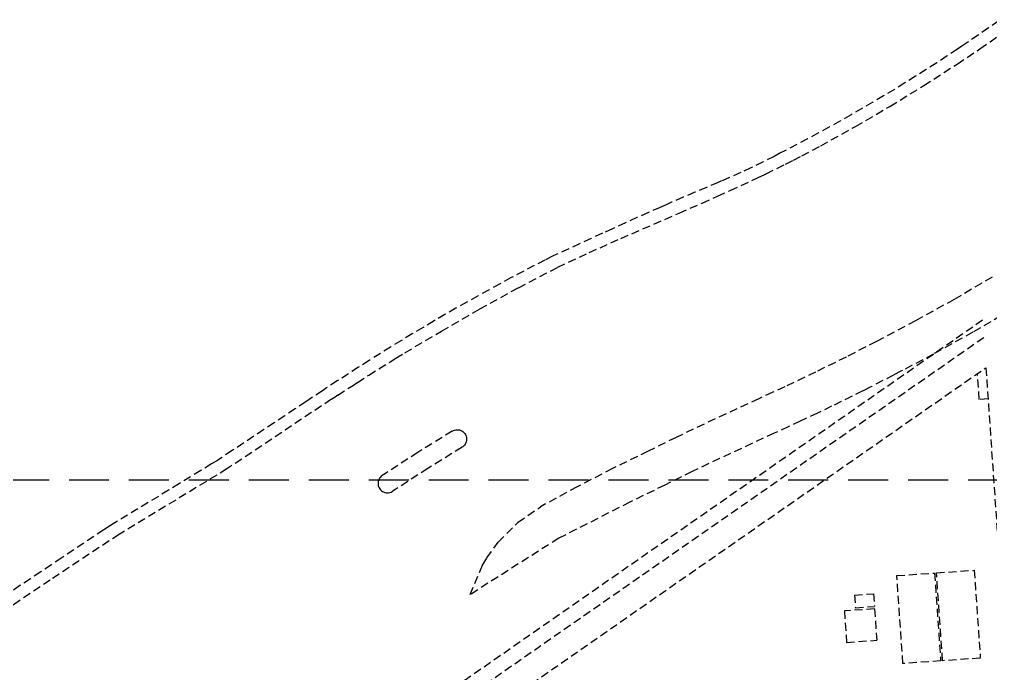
# Model space of a CAD drawing. Header units: millimetres. Extents: x 832728086 to 834530684, y 817551485 to 818349469.
# Drawn here: x 834330674 to 834407838, y 818072936 to 818124927 of the extents above; entities that cross this region are included whole.
import ezdxf

# ---------------------------------------------------------------- set-up
doc = ezdxf.new("R2010")
doc.units = ezdxf.units.MM
doc.header["$LTSCALE"] = 100
doc.linetypes.add('Hidden', pattern=[9.524999999999999, 6.35, -3.175])
doc.layers.add('+C-160', color=160, linetype='Hidden')

# ---------------------------------------------------------------- blocks, each defined once
blk = doc.blocks.new('A$C062A3D83')
at = {"layer": '+C-160'}
for p, q in [((83866.2302441597, 95762.62990140915), (40758.32408571243, 65763.00607442856)), ((83963.14939951897, 94368.0937885046), (41427.31809175014, 64766.58789038658)), ((42570.18285238743, 63064.37349295616), (84128.71962380409, 91985.76126253605)), ((84128.71962380409, 91985.76126253605), (85094.33738982677, 78091.82216095924)), ((83602.73007404804, 89457.68979918957), (83459.40316212177, 91519.97101974487)), ((84301.04562687874, 89506.22217726707), (83602.73007404804, 89457.68979918957)), ((41737.35711932182, 86951.84751164913, 6433.000000000001), (41826.10019826889, 86997.78072190285, 6433.000000000001)), ((41826.10019826889, 86997.78072190285, 6433.000000000001), (41920.16191601753, 87031.50885927677, 6433.000000000001)), ((41920.16191601753, 87031.50885927677, 6433.000000000001), (42017.87253952026, 87052.43319952488, 6433.000000000001)), ((42017.87253952026, 87052.43319952488, 6433.000000000001), (42117.49756324291, 87060.18230509758, 6433.000000000001)), ((42117.49756324291, 87060.18230509758, 6433.000000000001), (42217.26849734783, 87054.61861860752, 6433.000000000001)), ((42217.26849734783, 87054.61861860752, 6433.000000000001), (42315.41426348686, 87035.84090340137, 6433.000000000001)), ((42315.41426348686, 87035.84090340137, 6433.000000000001), (42410.19263064861, 87004.18249070644, 6433.000000000001)), ((42410.19263064861, 87004.18249070644, 6433.000000000001), (42499.9211448431, 86960.20536410809, 6433.000000000001)), ((42499.9211448431, 86960.20536410809, 6433.000000000001), (42583.00699472427, 86904.69018125534, 6433.000000000001)), ((42583.00699472427, 86904.69018125534, 6433.000000000001), (42657.97528553009, 86838.62241780758, 6433.000000000001)), ((42657.97528553009, 86838.62241780758, 6433.000000000001), (42723.49522030354, 86763.17487251759, 6433.000000000001)), ((42723.49522030354, 86763.17487251759, 6433.000000000001), (42778.40372538567, 86679.68684923649, 6433.000000000001)), ((42778.40372538567, 86679.68684923649, 6433.000000000001), (42821.72609460354, 86589.64038217068, 6433.000000000001)), ((42821.72609460354, 86589.64038217068, 6433.000000000001), (42852.69329297543, 86494.63392651081, 6433.000000000001)), ((42852.69329297543, 86494.63392651081, 6433.000000000001), (42870.75560772419, 86396.35398554802, 6433.000000000001)), ((42561.01677453518, 85699.47838521004, 6433.000000000001), (42514.06999802589, 85668.60275530815, 6433.000000000001)), ((42638.34530007839, 85762.76735019684, 6433.000000000001), (42561.01677453518, 85699.47838521004, 6433.000000000001)), ((42706.57393062115, 85835.77452743053, 6433.000000000001), (42638.34530007839, 85762.76735019684, 6433.000000000001)), ((42764.49150884151, 85917.20393288136, 6433.000000000001), (42706.57393062115, 85835.77452743053, 6433.000000000001)), ((42811.06991350651, 86005.61007642746, 6433.000000000001), (42764.49150884151, 85917.20393288136, 6433.000000000001)), ((42845.48231005669, 86099.42361986637, 6433.000000000001), (42811.06991350651, 86005.61007642746, 6433.000000000001)), ((42867.11782813072, 86196.97923624516, 6433.000000000001), (42845.48231005669, 86099.42361986637, 6433.000000000001)), ((42875.59240603447, 86296.54517185688, 6433.000000000001), (42867.11782813072, 86196.97923624516, 6433.000000000001)), ((42870.75560772419, 86396.35398554802, 6433.000000000001), (42875.59240603447, 86296.54517185688, 6433.000000000001)), ((36093.04438745975, 83355.57276499271), (36022.48132526875, 83284.81933271885)), ((36172.3870152235, 83416.31765305996), (36093.04438745975, 83355.57276499271)), ((35850.29444384575, 82929.01761448383), (35838.59161829948, 82829.77932655811)), ((35838.59161829948, 82829.77932655811), (35840.18526506424, 82729.86609268188)), ((35840.18526506424, 82729.86609268188), (35855.04709482193, 82631.0515191555)), ((35875.08599960804, 83025.81933319569), (35850.29444384575, 82929.01761448383)), ((35855.04709482193, 82631.0515191555), (35882.91328847408, 82535.0897077322)), ((35912.52619969845, 83118.46611082554), (35875.08599960804, 83025.81933319569)), ((35961.95042562485, 83205.31333208084), (35912.52619969845, 83118.46611082554)), ((36022.48132526875, 83284.81933271885), (35961.95042562485, 83205.31333208084)), ((35882.91328847408, 82535.0897077322), (35923.28918004036, 82443.68412089348)), ((35923.28918004036, 82443.68412089348), (35975.45803952217, 82358.45734071732)), ((35975.45803952217, 82358.45734071732), (36038.49379253387, 82280.92226612568)), ((36038.49379253387, 82280.92226612568), (36111.27746367455, 82212.45525801182)), ((36111.27746367455, 82212.45525801182), (36192.51703679562, 82154.27170574665)), ((36192.51703679562, 82154.27170574665), (36280.77039039135, 82107.40445148945)), ((36280.77039039135, 82107.40445148945), (36374.4708994627, 82072.68545770645)), ((36374.4708994627, 82072.68545770645), (36471.95524382591, 82050.73103713989)), ((36471.95524382591, 82050.73103713989), (36571.49293398857, 82041.93091201782)), ((36571.49293398857, 82041.93091201782), (36671.31703102589, 82046.44129788876)), ((36671.31703102589, 82046.44129788876), (36769.65551221371, 82064.18212902546)), ((36769.65551221371, 82064.18212902546), (36864.76272630692, 82094.8384796381)), ((36864.76272630692, 82094.8384796381), (36954.95038151741, 82137.8661544323)), ((36954.95038151741, 82137.8661544323), (37002.85587501526, 82167.18936824799)), ((50193.67378211021, 78432.16008508205, 6269.354037275375), (43149.78141176701, 73949.38753569126, -6.936094529461201)), ((77058.6361925602, 75460.29216516018), (80051.41712391376, 75668.28806996346)), ((80051.41712391376, 75668.28806996346), (80536.74090218544, 68685.13256323338)), ((80209.84855425358, 75679.29892885685), (83202.62948572636, 75887.29483389854)), ((80695.17233264446, 68696.14342224598), (80209.84855425358, 75679.29892885685)), ((83202.62948572636, 75887.29483389854), (83687.95326399803, 68904.13932728767)), ((77543.95997071266, 68477.13665831089), (77058.6361925602, 75460.29216516018)), ((73691.606325984, 73919.78064286709), (75202.50966632366, 74024.7872287035)), ((73691.606325984, 73919.78064286709), (73761.74520087242, 72910.57669961452)), ((75202.50966632366, 74024.7872287035), (75271.82019245625, 73027.50210690498)), ((75286.78967392445, 72816.39366304874), (72892.26874756813, 72649.976354599)), ((72892.26874756813, 72649.976354599), (73065.62011039257, 70155.68372309208)), ((73776.2580754757, 72911.58533287048), (75272.64854109287, 73015.58328533173)), ((75286.49349272251, 72816.37307858467), (75459.84485566616, 70322.08044707775)), ((73066.19103062153, 70156.03341376781), (75459.82341361046, 70322.38896906376)), ((80536.74090218544, 68685.13256323338), (77543.95997071266, 68477.13665831089)), ((83687.95326399803, 68904.13932728767), (80695.17233264446, 68696.14342224598))]:
    blk.add_line(p, q, dxfattribs=at)
at = {"layer": '+C-160', "extrusion": (0.08243023374242409, -0.1242718197198498, 0.9888183712839719)}
for p, q in [((41737.36084651947, 86951.84973883629, 6433.258445325919), (38997.81720077991, 85253.70059001446, 6448.214820149587)), ((38997.81720077991, 85253.70059001446, 6448.214820149587), (36418.61760044098, 83579.93562591076, 6452.869070300949)), ((36294.93122673035, 83497.79125630856, 6452.856192710897), (36172.34817886353, 83416.31094229221, 6452.834795858507)), ((36418.61760044098, 83579.93562591076, 6452.869070300949), (36294.93122673035, 83497.79125630856, 6452.856192710897))]:
    blk.add_line(p, q, dxfattribs=at)
at = {"layer": '+C-160', "extrusion": (0.08321765406627382, -0.1254571590016916, 0.9886027125731197)}
for p, q in [((42514.07126128674, 85668.60362052917, 6433.257615266484), (39801.58929145336, 83987.22907662392, 6448.213990115619)), ((39801.58929145336, 83987.22907662392, 6448.213990115619), (37247.86758577824, 82329.99765586853, 6452.870242392237)), ((37125.40301692486, 82248.66470897198, 6452.857510950707), (37012.4276393652, 82173.57149350643, 6452.837851291406)), ((37247.86758577824, 82329.99765586853, 6452.870242392237), (37125.40301692486, 82248.66470897198, 6452.857510950707))]:
    blk.add_line(p, q, dxfattribs=at)
at = {"layer": '+C-160', "ltscale": 5}
blk.add_line((-103017.3178782463, 83071.81837081909), (122242.0837290287, 83071.81837081909), dxfattribs=at)
at = {"layer": '+C-160'}
blk.add_lwpolyline([(32644.5859760046, 89806.10296201706), (33745.88134372234, 90527.22920453548), (34192.45825016499, 90816.02300095558), (35099.52302217484, 91396.08998274803), (37247.41061842442, 92735.4119772911), (37970.31504154205, 93175.59547066689), (40878.22999560833, 94893.76811134815), (43916.99275636673, 96652.60990917683), (46994.67890000343, 98344.45411407948), (50109.81104564667, 99968.43923580647), (52603.24236369133, 101135.0675572157), (55116.6028624773, 102256.886854887), (59496.06555581093, 104163.2882558107), (59756.4062820673, 104276.6158396006), (61592.27572417259, 105075.7787327766), (62812.27809035778, 105613.9227033854), (63817.51426577568, 106065.2930136919), (66026.05555510521, 107092.752217412), (66564.3483698368, 107349.199037075), (66666.07197868824, 107397.8392881155), (68217.25246858597, 108157.8745679855), (68848.51976191998, 108482.2215678692), (69505.23915410042, 108825.8364793062), (71012.34702897072, 109628.6536961794), (73774.3180706501, 111160.730982542), (76501.8214981556, 112753.3608509302), (79193.52999007702, 114405.7682585716), (81848.13364350796, 116117.1490719318), (83649.9343162775, 117326.7887923717), (84464.34061264992, 117886.6704590321), (86976.19069159031, 119666.5541356802)], dxfattribs=at)
at = {"layer": '+C-160', "elevation": 5714.998396237504}
blk.add_lwpolyline([(85153.9561201334, 119560.1518232822), (84341.6956371069, 118988.9152827263), (83525.46590912342, 118423.3648341894), (82705.3067406416, 117863.5280578136), (82212.78405344486, 117531.3482964039), (81881.2581269741, 117309.43225348), (81053.36025345325, 116761.1044425964), (80221.65349185467, 116218.5713639259), (79386.17840242386, 115681.8594744205), (78546.97572612762, 115150.9949474335), (77704.08638739586, 114626.003670454), (76857.55149018764, 114106.9112452269), (76007.41231644154, 113593.7429857254), (75153.71032309532, 113086.5239158869), (73435.78457474709, 112090.0319949389), (72571.64459455013, 111600.8077383041), (71704.10934245586, 111117.629858017), (70833.2211227417, 110640.5219169855), (69959.02240622044, 110169.5071815252), (68200.8641614914, 109245.8489050865), (67772.77254843712, 109025.6663639545), (67312.43352138996, 108784.820902586), (66435.73301410675, 108340.4474704266), (65468.64373624325, 107871.819878459), (64660.18150949478, 107496.9899861813), (63761.84960699081, 107098.1525245905), (63127.264103055, 106827.3954058886), (62851.55765724182, 106711.5497339964), (61927.40007317066, 106320.880379796), (61004.55239152908, 105927.12672472), (60083.02490615845, 105530.2931596041), (59162.82789564133, 105130.3841112852), (58781.66463983059, 104963.6625227928), (58243.97162413597, 104727.4040400982), (57326.46634089947, 104321.3574414253), (56410.32227981091, 103912.2488447428), (55495.54965937138, 103500.0828120708), (54582.15868413448, 103084.8639419079), (54465.93628931046, 103031.766108036), (53672.27861344814, 102668.9684171677), (52762.79666519165, 102253.2250045538), (51853.31471669674, 101837.4815913439), (50034.35081958771, 101005.9947655201), (49705.09621286392, 100855.4855289459), (49095.4407324791, 100544.1602568626), (46424.89816081524, 99141.83199620247), (45539.8647595644, 98664.69402098656), (44657.44910407066, 98182.73201072216), (43777.67748773098, 97695.96032655239), (42900.57612645626, 97204.39347374439), (42026.17115545273, 96708.0460999012), (41154.4886302948, 96206.9329944849), (40386.0213124752, 95759.88253295422), (40285.55452561378, 95701.06909000874), (39419.39473259449, 95190.46945989132), (38556.03506171703, 94675.1493190527), (37695.50123918056, 94155.12402307987), (36837.81890630722, 93630.4090667963), (35131.11085367203, 92566.97285592556), (34282.13599014282, 92028.28328895569), (32593.07107436657, 90937.04149079323), (31753.03135311604, 90384.52177536488), (31412.4962041378, 90158.66400420666), (30085.43137478828, 89276.37557077408), (29252.6804407835, 88722.7277750969), (28419.92950689793, 88169.07997918129), (27587.17857289314, 87615.4321835041), (26754.42763853073, 87061.78438782692), (24256.17483603954, 85400.84100091457), (23423.42390179634, 84847.19320523739), (23084.98686289787, 84622.1860473156), (22611.65863215923, 84335.02757763863), (21757.44488382339, 83815.10559046268), (20049.01738762856, 82775.26161658764), (19194.80363965034, 82255.33962976933), (14569.74421179295, 79440.27127814293), (14048.36385822296, 79094.59524905682), (10717.36009824276, 76880.0041013956), (9884.609158277512, 76326.35631453991), (9051.858218550682, 75772.70852708817), (8219.107278943062, 75219.06074023247), (7386.356338739395, 74665.41295337677), (6553.605398774147, 74111.76516604424)], dxfattribs=at)
at = {"layer": '+C-160'}
for points in [[(84631.75829994678, 99176.3674403429, 5675.968457672491), (81602.78648638725, 97407.70560240746, 5705.861422412522), (78535.537383914, 95706.28916704655, 5744.301053817236), (75995.51185369492, 94363.25083649158, 5782.157027525162), (75431.50364947319, 94072.94611656666, 5791.147591799549), (73026.18455255032, 92832.90649795532, 5829.331184603444), (70599.64953553677, 91633.75419485569, 5867.865482341645), (68152.59371268749, 90475.85222005844, 5906.7504850218), (67203.51065087318, 90035.92900276184, 5922.669221067696), (66078.39560997486, 89514.4106568098, 5940.846852814503), (61744.90313124657, 87505.73088037968, 5997.255242811194), (59511.62583518028, 86445.19188296795, 6018.967384594265), (57296.85161614418, 85347.74011003971, 6034.262570722723), (54461.52038538456, 83964.73652029037, 6047.417243215768), (51656.5211609602, 82519.06445276737, 6051.164508299034), (48883.23933184147, 81011.38926935196, 6045.504365978945), (48747.33360683918, 80931.08791851997, 6049.233187721065)], [(86172.97859299183, 96602.5298371315, 5890.21845767262), (83086.85636806488, 94800.49702095985, 5920.111422412748), (79961.73464083672, 93066.9783885479, 5958.551053816974), (77512.95607829094, 91770.67080187798, 5994.38027451992), (77373.78410077095, 91698.59971213341, 5996.407027526614), (76799.13423204422, 91402.81754493713, 6005.397591799223), (75063.07820761204, 90504.47027003765, 6032.467102161399), (74949.5745922327, 90446.14385080338, 6034.234367299766), (74348.18078172207, 90139.89220690727, 6043.581184602001), (71875.62858319283, 88918.63403737545, 6082.11548234289), (70749.69865250587, 88380.65522348881, 6099.70662299932), (69382.18607676029, 87739.41244912148, 6121.000485020802), (68433.10301482677, 87299.48923182487, 6136.919221067303), (67307.98797392845, 86777.97088623047, 6155.096852814515), (62974.49549531937, 84769.29110968113, 6211.505242810234), (60788.33518111706, 83730.41505110264, 6233.217384594765), (58620.2964502573, 82655.43742096424, 6248.512570722957), (55844.03177666664, 81302.28234159946, 6261.667243215477), (50193.67378151417, 78432.16008472443, 6269.354037270791)], [(85153.9561201334, 119560.1518232822, 4896.326102289061), (84341.6956371069, 118988.9152827263, 4911.132973029354), (83525.46590912342, 118423.3648341894, 4931.831661293895), (82705.3067406416, 117863.5280578136, 4958.315222307617), (82212.78405344486, 117531.3482964039, 4974.293217829699), (81881.2581269741, 117309.43225348, 4984.668349847156), (81053.36025345325, 116761.1044425964, 5011.655866080595), (80221.65349185467, 116218.5713639259, 5040.813971076309), (79386.17840242386, 115681.8594744205, 5070.591761444124), (78546.97572612762, 115150.9949474335, 5099.216230426791), (77704.08638739586, 114626.003670454, 5131.057116097414), (76857.55149018764, 114106.9112452269, 5163.003908375875), (76007.41231644154, 113593.7429857254, 5194.230399789972), (75153.71032309532, 113086.5239158869, 5229.02492923174), (73435.78457474709, 112090.0319949389, 5298.163861768892), (72571.64459455013, 111600.8077383041, 5334.931106522332), (71704.10934245586, 111117.629858017, 5371.901309222289), (70833.2211227417, 110640.5219169855, 5409.372164913635), (69959.02240622044, 110169.5071815252, 5447.921074365287), (68200.8641614914, 109245.8489050865, 5527.278265979179), (67772.77254843712, 109025.6663639545, 5547.409935402717), (67312.43352138996, 108784.820902586, 5568.798051894839), (66435.73301410675, 108340.4474704266, 5610.945908662937), (65468.64373624325, 107871.819878459, 5655.578371888288), (64660.18150949478, 107496.9899861813, 5693.495132433165), (63761.84960699081, 107098.1525245905, 5733.654737144718), (63127.264103055, 106827.3954058886, 5762.382997956031), (62851.55765724182, 106711.5497339964, 5774.583674274143), (61927.40007317066, 106320.880379796, 5816.220640959441), (61004.55239152908, 105927.12672472, 5855.851633774952), (60083.02490615845, 105530.2931596041, 5894.481978138092), (59162.82789564133, 105130.3841112852, 5932.459937614744), (58781.66463983059, 104963.6625227928, 5949.789235251667), (58243.97162413597, 104727.4040400982, 5975.179427465205), (57326.46634089947, 104321.3574414253, 6018.402537685123), (56410.32227981091, 103912.2488447428, 6063.237733192681), (55495.54965937138, 103500.0828120708, 6106.032724011599), (54582.15868413448, 103084.8639419079, 6147.586370646431), (54465.93628931046, 103031.766108036, 6151.620648578621), (53672.27861344814, 102668.9684171677, 6182.981298964731), (52762.79666519165, 102253.2250045538, 6221.201429590463), (51853.31471669674, 101837.4815913439, 6257.201381932126), (50034.35081958771, 101005.9947655201, 6325.758149403512), (49705.09621286392, 100855.4855289459, 6338.266490376194), (49095.4407324791, 100544.1602568626, 6358.33429180253), (46424.89816081524, 99141.83199620247, 6452.360917976768), (45539.8647595644, 98664.69402098656, 6479.019081091289), (44657.44910407066, 98182.73201072216, 6507.926985178497), (43777.67748773098, 97695.96032655239, 6535.941150081867), (42900.57612645626, 97204.39347374439, 6561.590292253934), (42026.17115545273, 96708.0460999012, 6585.66104529532), (41154.4886302948, 96206.9329944849, 6609.946490459572), (40386.0213124752, 95759.88253295422, 6631.663517261345), (40285.55452561378, 95701.06909000874, 6631.299675767382), (39419.39473259449, 95190.46945989132, 6624.878518316838), (38556.03506171703, 94675.1493190527, 6618.595815161919), (37695.50123918056, 94155.12402307987, 6612.207842946629), (36837.81890630722, 93630.4090667963, 6602.908719405468), (35131.11085367203, 92566.97285592556, 6586.288716202781), (34282.13599014282, 92028.28328895569, 6574.650433605844), (32593.07107436657, 90937.04149079323, 6550.095974397928), (31753.03135311604, 90384.52177536488, 6537.372374035682), (31412.4962041378, 90158.66400420666, 6531.496160873248), (30085.43137478828, 89276.37557077408, 6500.001357228834), (29252.6804407835, 88722.7277750969, 6484.657281873502), (28419.92950689793, 88169.07997918129, 6460.482699622002), (27587.17857289314, 87615.4321835041, 6439.166618203523), (26754.42763853073, 87061.78438782692, 6421.495572832241), (24256.17483603954, 85400.84100091457, 6362.719671554419), (23423.42390179634, 84847.19320523739, 6342.015967224785), (23084.98686289787, 84622.1860473156, 6331.332156424329), (22611.65863215923, 84335.02757763863, 6325.294183033619), (21757.44488382339, 83815.10559046268, 6315.450898914), (20049.01738762856, 82775.26161658764, 6295.362793977874), (19194.80363965034, 82255.33962976933, 6285.471870347964), (14569.74421179295, 79440.27127814293, 6231.365666758748), (14048.36385822296, 79094.59524905682, 6224.542902105448), (10717.36009824276, 76880.0041013956, 6178.079156602511), (9884.609158277512, 76326.35631453991, 6166.287897038792), (9051.858218550682, 75772.70852708817, 6154.636896008226), (8219.107278943062, 75219.06074023247, 6141.396213692271), (7386.356338739395, 74665.41295337677, 6131.334893714801), (6553.605398774147, 74111.76516604424, 6119.806878870848)], [(32645.68073153496, 89804.87006664276, 0), (32419.72401440144, 89656.63214302063, 0), (32155.29003703594, 89481.68471074104, 0), (32144.60094332695, 89474.57945561409, 0), (24062.30267035961, 84101.12823939323, 0), (23826.6503007412, 83944.45665037632, 0), (15277.68178570271, 78741.07915759087, 0), (9784.688464164734, 75107.53325414658, 0), (6950.172385454178, 73204.60128903389, 0), (5284.018255710602, 72096.87207233906, 0), (-1377.33701467514, 67668.12342047691, 0), (-5542.798857927322, 64898.74950575829, 0), (-9704.846415042877, 62131.64555180073, 0), (-16369.43550789356, 57700.74691915512, 0), (-18032.3558151722, 56595.16768324375, 0), (-26359.86521530151, 51058.68981468678, 0), (-28710.58079051971, 49495.8354088068, 0), (-31742.05615472794, 47464.65847611427, 0), (-34758.87546682358, 45411.77663505077, 0), (-35440.4554104805, 44943.57326030731, 0), (-38937.50224781036, 42515.49265813828, 0), (-43086.95774245262, 39577.567923069, 0), (-43759.37468242645, 39095.58570110798, 0)], [(43149.7562520504, 73949.32799983025, 5963.983074247761), (44143.49664640427, 76300.8331156969, 5989.423573217228), (44477.93273293972, 76866.68887782097, 5997.332353698293), (45392.17255961895, 78130.58066105843, 6014.807917347514), (46955.90401828289, 79699.62863433361, 6033.193556675732), (48747.33360910416, 80931.08792042732, 6043.806151603292)]]:
    blk.add_polyline3d(points, dxfattribs=at)

msp = doc.modelspace()

# ---------------------------------------------------------------- block references
at = {"layer": '+C-160', "ltscale": 5}
msp.add_blockref('A$C062A3D83', (834323333.3127822, 818005260.0326515), dxfattribs=at)

doc.saveas('drawing.dxf')
